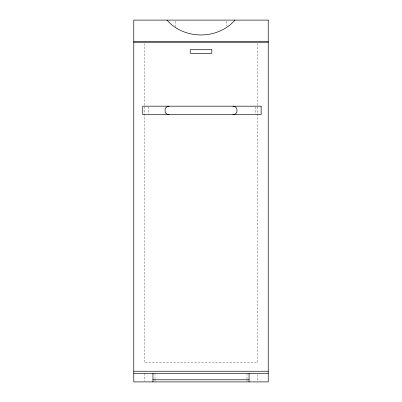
<?xml version="1.0" encoding="UTF-8"?>
<svg xmlns="http://www.w3.org/2000/svg" width="402" height="402" viewBox="0 0 402 402"><rect width="100%" height="100%" fill="white"/><g stroke="black" fill="none" stroke-linecap="round" stroke-linejoin="round"><path stroke-width="0.3" stroke-dasharray="2.01 1.51" d="M257.571 43.511L257.571 362.725L144.429 362.725L144.429 43.511M257.501 374.594L257.501 381.292M255.491 106.791L255.491 114.098M246.989 373.378L246.989 378.855M246.989 379.463L246.989 381.292M226.552 21.291L226.552 26.05M175.448 21.296L175.448 26.693M155.011 373.378L155.011 378.855M155.011 379.463L155.011 381.292M148.393 106.791L148.393 114.098M144.499 373.378L144.499 381.292"/><path stroke-width="0.6" d="M234.939 20.1C217.763 39.898 184.146 39.898 166.966 20.1M169.056 106.183L167.428 106.505L166.046 107.429L165.142 108.781L165.142 112.108L166.046 113.454L167.428 114.379L169.056 114.706M232.979 114.706C238.426 114.841 238.426 106.048 232.979 106.183M133.776 41.406L268.224 41.406M133.776 42.26L268.224 42.26M133.776 371.247L268.224 371.247M133.776 373.378L268.224 373.378M152.951 379.769L249.049 379.769M249.049 373.378L249.049 381.9M152.951 373.378L152.951 381.9M268.224 20.1L133.776 20.1L133.776 381.9L268.224 381.9L268.224 20.1M211.804 49.717L190.231 49.717L190.231 53.315L211.804 53.315L211.804 49.717M261.139 106.183L142.745 106.183L142.745 114.706L261.139 114.706L261.139 106.183"/></g></svg>
